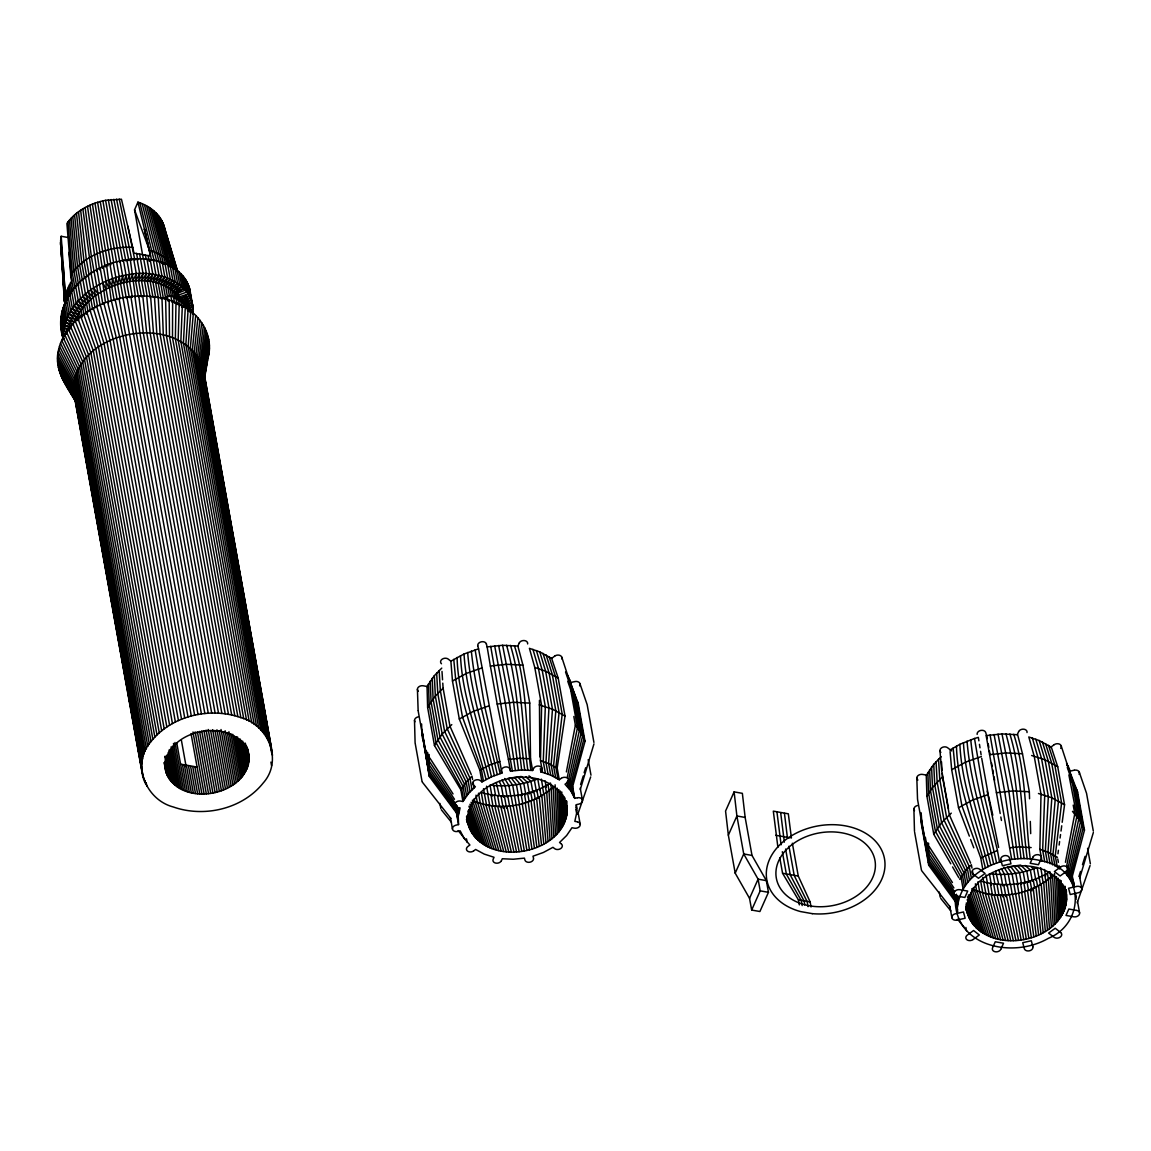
<?xml version="1.0" encoding="UTF-8"?>
<svg xmlns="http://www.w3.org/2000/svg" width="1151" height="1151" viewBox="0 0 1151 1151"><rect width="100%" height="100%" fill="white"/><g stroke="black" fill="none" stroke-linecap="round" stroke-linejoin="round"><path stroke-width="1.5" d="M75.563 401.167C66.039 385.93 53.277 368.392 58.701 349.242C61.794 336.092 70.355 324.827 80.771 316.482C106.223 296.57 142.12 290.469 172.636 301.289L172.492 337.675L240.847 717.62C268.471 724.77 283.146 760.71 263.176 783.025C242.473 809.009 204.216 817.843 173.341 806.98C145.717 799.83 131.056 763.876 151.011 741.575C171.715 715.577 209.971 706.757 240.847 717.62M190.505 297.059L190.534 294.728M190.375 292.426C184.994 261.522 145.846 254.472 119.992 261.104C85.303 267.593 50.327 302.022 63.463 339.559C62.327 304.123 97.159 278.787 129.473 274.499C155.514 269.118 195.541 281.822 192.951 314.065M172.636 301.289L175.988 302.627L175.384 338.811L243.739 718.771M559.285 779.774L550.682 775.155L542.581 772.379L540.481 760.682L541.617 705.477L534.783 667.479L529.417 648.33L539.776 651.898L551.646 658.372L558.192 678.068L565.026 716.066L557.185 768.077L559.285 779.774L561.256 778.321M957.718 911.865L955.402 895.55C951.805 946.352 1012.29 959.243 1048.259 938.382C1086.084 922.944 1084.357 868.199 1041.972 861.006L1039.871 849.309L1041.008 794.104L1034.173 756.106L1028.793 736.971L1039.166 740.525L1051.323 747.186L1057.726 766.796L1064.56 804.794L1062.2 822.289M175.988 302.627L179.211 304.094L178.16 340.077L246.53 720.037M111.359 301.648L106.568 265.248M135.415 297.001L130.264 259.407M179.211 304.094L182.333 305.691L180.851 341.459L249.206 721.418M182.333 305.691L185.297 307.418L183.412 342.955L251.781 722.914M61.449 250.141L60.514 244.113L61.204 236.286L67.808 237.451M64.47 297.145L64.916 304.109L63.852 295.073L64.83 287.851L61.204 236.286M208.245 356.983C213.323 337.545 202.202 317.101 185.297 307.418M248.76 754.581C236.718 713.649 159.629 728.741 165.802 771.616C180.405 812.246 258.989 793.471 247.796 749.272M457.35 831.497A4.403 3.237 -10.2 0 1 452.487 829.166A4.403 3.237 -10.2 0 1 455.969 825.166L458.544 824.576L458.256 816.275L460.098 807.901L457.638 807.455M567.198 811.282C561.501 759.171 468.946 770.393 467.738 819.9C476.73 871.58 570.364 856.905 567.17 805.758M577.284 821.785L574.824 821.354L576.665 812.98L576.378 804.664L578.953 804.074A4.403 3.237 -10.2 0 0 582.435 800.074L580.233 788.075M921.822 823.799L921.879 827.224L921.318 814.85M957.503 907.233C961.358 868.991 1008.664 851.826 1041.972 861.006M966.149 909.218C978.149 959.848 1069.006 945.518 1066.56 894.399M188.131 309.274L185.858 344.552L254.213 724.511M190.821 311.259L188.174 346.264L256.529 726.209M193.339 313.345L190.347 348.062L258.716 728.022M114.237 300.569L111.762 286.757L112.51 278.686L109.877 264.025M195.713 315.547L192.39 349.962L260.745 729.921M138.437 296.857L135.602 281.089L136.307 273.78L133.674 259.104M197.9 317.849L194.274 351.947L262.644 731.907M199.914 320.251L196.015 354.019L264.37 733.964M201.742 322.74L197.584 356.163L265.953 736.122M203.396 325.316L199.008 358.378L267.377 738.338M1057.942 853.797L1058.416 850.301M1059.121 845.05L1059.596 841.554M1060.071 838.043L1060.546 834.547M1061.021 831.051L1061.726 825.799M204.849 327.977L200.26 360.666L268.629 740.625M206.101 330.697L201.353 363.011L269.708 742.97M117.172 299.591L114.668 285.649L115.863 277.578L113.215 262.917M141.444 296.843L138.58 280.916L139.688 273.607L137.055 258.946M207.166 333.473L202.259 365.414L272.514 755.344M208.029 336.308L202.993 367.845L271.363 747.805M208.676 339.185L203.569 370.334L203.943 372.852L209.122 342.106M204.159 375.399L209.367 345.055M209.396 348.019L204.187 377.96L204.82 381.485M204.36 377.643L207.453 359.961L206.446 362.925M204.303 379.686L209.223 351.012M566.378 771.904L575.385 725.13L573.831 716.497M1065.438 862.272L1074.775 813.757L1073.221 805.125M429.165 754.509L429.309 776.436L456.429 812.894L456.156 804.578L458.256 816.275M928.555 843.136L928.728 865.221L955.963 902.456L955.618 900.168L928.253 862.157M120.136 298.742L117.603 284.642L119.229 276.614L105.604 200.332L121.445 199.224L133.991 253.134L150.493 256.069L144.393 229.092L151.558 260.04M567.285 777.242L577.485 727.633L570.651 689.65L567.76 681.263M1068.775 877.566L1066.675 865.883L1076.876 816.275L1068.891 774.925M144.249 295.994L141.53 280.873L143.055 273.593L139.544 253.652M577.298 797.801L574.723 798.377L570.824 790.881L568.723 779.198L579.413 730.252L572.579 692.255L565.544 672.011M123.272 298.771L120.582 283.75L122.639 275.78L119.992 261.104M1074.142 886.227L1072.344 876.213L1084.472 830.101L1077.624 792.104L1066.574 763.228L1073.682 783.572L1080.516 821.569L1084.472 830.101M147.199 296.21L144.451 280.93L146.364 273.708L143.717 259.033M65.88 293.706L71.578 280.902L66.902 223.481C75.822 210.762 90.598 203.166 105.604 200.332M574.723 798.377L572.622 786.694L585.025 741.316L578.19 703.319L567.184 674.587L574.291 694.945L581.126 732.942L585.025 741.316M580.291 789.514L593.974 743.863M1079.681 878.155L1093.364 832.49M584.132 772.709L585.686 767.717M580.593 784.478L583.255 775.975M1082.487 864.66L1085.076 856.358M1078.933 876.515L1080.516 871.408M126.293 298.152L123.574 282.988L126.049 275.075L123.416 260.399M150.393 298.238L147.314 281.117L149.63 273.952L146.983 259.292M129.329 297.649L126.581 282.326L129.473 274.499L126.84 259.838M152.939 296.972L150.134 281.434L152.824 274.326L150.191 259.666M64.082 304.842L66.729 319.503L74.398 322.237C89.706 281.621 160.075 262.183 184.074 303.792L192.145 302.555L184.678 305.706M132.379 297.26L129.588 281.794L132.897 274.067M155.716 297.534L152.896 281.851L155.96 274.844L153.328 260.184M143.314 258.874L134.552 209.842L137.947 202.144C151.04 206.173 163.442 216.69 165.025 230.948M501.39 770.954A4.403 3.237 -10.2 0 1 505.03 767.026A4.403 3.237 -10.2 0 1 510.008 769.228L510.497 771.112L521.648 770.005L532.64 770.494L530.539 758.797L529.748 703.117L522.914 665.12L517.878 646.071L519.187 643.107M532.64 770.494L533.489 768.58M501.433 860.66L502.282 858.747L513.274 859.236L524.424 858.128L524.914 860.013A4.403 3.237 -10.2 0 0 529.892 862.214A4.403 3.237 -10.2 0 0 533.532 858.286M542.581 772.379L540.898 771.961L541.747 770.033A4.403 3.237 -10.2 0 0 539.186 766.134A4.403 3.237 -10.2 0 0 533.604 768.364M734.108 791.874L725.562 811.067L728.353 835.166L735.201 873.163L749.546 898.37L751.661 910.053L759.905 911.52L768.451 892.313L766.35 880.63L751.991 855.423L745.157 817.44L742.366 793.341L734.108 791.874L736.899 815.973L743.733 853.97L758.092 879.163L760.192 890.86L751.661 910.053M728.353 835.166L736.899 815.973L745.157 817.44M735.201 873.163L743.733 853.97L751.991 855.423M749.546 898.37L758.092 879.163L766.35 880.63M1017.225 734.77L1018.577 731.748M1032.879 857.207L1030.188 863.279L1038.432 864.746L1041.137 858.675A4.403 3.237 -10.2 0 0 1038.562 854.761A4.403 3.237 -10.2 0 0 1032.979 857.006M1000.809 949.302L1003.514 943.23L995.27 941.763L992.565 947.834A4.403 3.237 -10.2 0 0 995.126 951.748A4.403 3.237 -10.2 0 0 1000.708 949.503M132.595 281.391L136.307 273.78M590.679 776.911L577.788 814.232M1090.069 865.552L1077.178 902.873M158.406 298.051L155.586 282.383L159.025 275.492L156.378 260.817M135.602 281.089L139.688 273.607M457.364 807.398A4.403 3.237 -10.2 0 1 454.976 803.412A4.403 3.237 -10.2 0 1 460.486 801.053L462.947 801.499L460.846 789.802L434.459 745.503L427.625 707.505L427.035 686.471L434.344 675.666L441.768 668.098M427.625 707.505L435.351 696.067L443.106 688.154L442.775 683.133M434.459 745.503L442.185 734.065L451.796 724.598M460.846 789.802L466.184 782.047L471.982 776.134L472.586 779.472M462.947 801.499L468.284 793.744L475.377 786.737L473.665 785.399M941.158 756.725L933.734 764.307L926.267 775.386L926.929 796.291L933.763 834.288L950.784 863.811M926.929 796.291L932.497 787.5L942.496 776.781L942.281 773.443M933.763 834.288L941.576 822.692L951.287 813.138M959.733 879.335L965.56 870.674L971.372 864.761L971.976 868.099M161.025 298.713L158.205 283.031L162.003 276.254L159.356 261.594M138.58 280.916L143.055 273.593M163.269 297.879L160.737 283.779L164.881 277.146L162.233 262.486M70.528 275.06C84.181 255.234 109.503 246.069 132.941 247.292M141.53 280.873L146.364 273.708M192.663 313.561C187.987 305.073 179.685 299.145 170.794 295.649L167.399 296.598L165.816 299.318L163.169 284.642L167.658 278.168L165.01 263.493M144.451 280.93L149.63 273.952M168.247 301.346L165.528 285.606L170.319 279.29L167.686 264.629M147.314 281.117L152.824 274.326M169.528 296.454L167.758 286.671L172.866 280.542L170.233 265.881M150.134 281.434L155.96 274.844M171.37 295.994L169.902 287.836L175.297 281.894L171.945 263.996L157.284 214.23M152.896 281.851L159.025 275.492M173.384 297.246L171.916 289.088L177.599 283.362L174.952 268.687M155.586 282.383L162.003 276.254M175.283 298.584L173.815 290.44L179.757 284.916L177.11 270.255M489.607 847.697L474.946 801.269C500.858 811.757 532.784 805.916 553.185 786.78L555.545 835.482M986.882 935.375L971.818 888.759C998.09 900.845 1031.526 895.133 1052.575 875.407L1054.935 924.124M158.205 283.031L164.881 277.146M177.053 300.008L175.585 291.865L181.772 286.57L179.124 271.909M160.737 283.779L167.658 278.168M164.852 298.627L167.399 296.598L163.859 298.31M179.614 305.893L177.225 293.376L183.642 288.311L180.995 273.65M163.169 284.642L170.319 279.29M551.646 658.372L554.696 656.142M473.665 850.92L475.636 849.467L484.24 854.085L494.024 857.279L493.175 859.207A4.403 3.237 -10.2 0 0 495.736 863.106A4.403 3.237 -10.2 0 0 501.318 860.876M1050.345 747.517L1054.086 744.783M1060.647 866.962L1054.402 871.523L1060.114 875.997L1066.373 871.422A4.403 3.237 -10.2 0 0 1066.905 866.861A4.403 3.237 -10.2 0 0 1060.877 866.804M973.055 939.547L979.3 934.986L973.588 930.512L967.329 935.072A4.403 3.237 -10.2 0 0 966.797 939.648A4.403 3.237 -10.2 0 0 972.825 939.705M165.528 285.606L172.866 280.542M483.463 804.635L481.262 792.478C504.224 799.283 530.352 796.276 550.466 783.011L551.631 789.5M982.839 893.277L980.652 881.105C1003.614 887.91 1029.742 884.903 1049.856 871.638L1051.021 878.141M167.758 286.671L175.297 281.894M478.571 648.847L501.937 773.04L491.477 776.796L481.967 781.917L479.866 770.235L459.307 719.001L452.472 681.004L450.875 661.178L464.026 653.998L478.571 648.847L477.809 645.956M452.472 681.004L466.4 673.407L481.809 667.968M459.307 719.001L473.234 711.404L488.643 705.966M479.866 770.235L489.376 765.113L499.822 761.358M949.949 750.006L959.891 744.294L974.509 738.482L978.336 737.374L978.897 740.856M969.343 836.13L958.538 807.743L951.69 769.746L965.79 762.034L981.386 756.538M958.538 807.743L972.624 800.031L988.234 794.535L981.702 758.264M181.901 301.576L181.311 298.31L188.289 294.037L185.656 279.362M169.902 287.836L177.599 283.362M982.839 869.609L980.738 857.927L997.442 850.503L984.22 795.686L974.509 738.482M183.786 307.288L182.39 300.094L189.512 296.08L186.879 281.419M171.916 289.088L179.757 284.916M183.887 305.173L183.311 301.922L190.562 298.181L182.39 300.094M173.815 290.44L181.772 286.57M184.074 303.792L191.44 300.353L183.311 301.922M175.585 291.865L183.642 288.311M177.225 293.376L185.354 290.138L182.707 275.477M186.649 307.087L192.663 304.799L186.275 305.519M188.462 308.612L193.008 307.087L189.498 287.894M188.289 294.037L180.088 296.598L180.966 301.49M190.131 310.295L193.167 309.389L188.807 285.678M181.311 298.31L189.512 296.08M190.102 312.496L193.152 311.72L190.116 311.691M574.809 681.579L570.853 682.471L569.903 679.968M457.623 831.439L460.199 830.864L464.098 838.36L469.91 845.007L467.939 846.445A4.403 3.237 -10.2 0 0 467.407 851.006A4.403 3.237 -10.2 0 0 473.435 851.064M1069.337 771.299L1074.2 770.206M1076.674 886.443L1068.545 888.27L1070.214 894.543L1078.343 892.716A4.403 3.237 -10.2 0 0 1081.825 888.716L1079.624 876.717M957.013 920.066L965.142 918.239L963.488 911.966L955.359 913.793A4.403 3.237 -10.2 0 0 951.877 917.793A4.403 3.237 -10.2 0 0 956.74 920.124M516.238 805.254L512.684 785.198L507.979 778.335L521.245 776.465L527.388 782.392L529.446 793.802M1015.614 893.895L1012.06 873.825L1007.37 866.962L1020.635 865.092L1026.778 871.034L1028.836 882.443M486.384 644.028L487.146 646.92L502.627 645.294L517.878 646.071M487.146 646.92L490.369 666.026L506.757 664.3L522.914 665.12M490.369 666.026L497.203 704.024L513.591 702.297L529.748 703.117M497.203 704.024L508.397 759.415L519.547 758.308L530.539 758.797M1029.555 798.751L1029.339 791.773L1022.491 753.776L1017.642 734.741L1002.003 733.935L986.148 735.618L1000.19 813.527M989.558 754.696L1006.147 752.941L1022.491 753.776M996.392 792.694L1012.981 790.924L1029.339 791.773M990.09 734.971L1009.614 847.755L1018.937 846.935L1031.152 847.568M186.707 307.547L193.008 307.087M190.073 309.49L193.167 309.389M180.578 764.12L197.08 767.055M492.053 796.492L489.995 785.097C506.095 787.025 522.712 784.968 537.762 778.896L539.805 790.305M991.443 885.133L989.385 873.724C1005.485 875.652 1022.088 873.609 1037.152 867.537L1039.195 878.932M777.903 847.337L773.314 811.138L788.32 813.8L791.428 838.043M775.731 835.252L790.075 837.885M811.052 906.974L810.146 901.952L798.262 876.026L782.565 873.249L779.759 857.711M810.146 901.952L798.42 899.881L782.565 873.249M66.729 334.294L63.506 333.819L60.859 319.158M427.035 686.471L423.237 685.795A4.403 3.252 -10.2 0 0 418.245 687.348A4.403 3.252 -10.2 0 0 418.317 691.247M927.303 775.256L922.613 774.422A4.403 3.252 -10.2 0 0 917.563 776.076A4.403 3.252 -10.2 0 0 917.894 780.033M1076.674 910.412L1068.847 909.031L1065.999 915.433L1073.825 916.815A4.403 3.237 -10.2 0 0 1079.336 914.455A4.403 3.237 -10.2 0 0 1076.948 910.47M957.028 896.082L964.855 897.478L967.703 891.075L959.862 889.694A4.403 3.237 -10.2 0 0 954.366 892.054A4.403 3.237 -10.2 0 0 956.754 896.039M760.192 890.86L768.451 892.313M61.147 316.266L63.794 330.941L67.003 331.531M61.622 313.389L64.255 328.064L69.046 329.143M1031.627 755.488L1045.007 759.833L1057.726 766.796M1038.461 793.485L1051.841 797.83L1064.56 804.794M539.2 704.887L552.466 709.189L565.026 716.066M62.269 310.525L64.902 325.186L71.233 326.884M134.552 209.842L149.443 250.213C160.147 253.522 170.334 259.968 176.175 269.751L161.082 219.381M534.783 667.479L545.617 671.206L558.192 678.068M1039.871 849.309L1047.971 852.1L1057.467 857.294M540.481 760.682L548.581 763.458L557.185 768.077M63.089 307.677L65.722 322.338L73.535 324.769L66.729 319.503M65.262 302.051L67.895 316.712L75.434 319.733L69.233 313.95L66.6 299.289M69.233 313.95L76.599 317.273L77.203 320.597M68.096 296.57L70.743 311.23L77.923 314.842L78.829 319.892M63.794 330.941L66.902 332.567M69.765 293.893L72.398 308.569L79.39 312.468L80.311 317.575M64.255 328.064L68.801 330.682M71.578 291.289L74.225 305.95L80.987 310.137L82.225 317.029M64.902 325.186L70.772 328.927M73.549 288.743L76.196 303.418L82.714 307.849L83.965 314.827M65.722 322.338L71.391 326.309M75.664 286.268L78.311 300.943L84.57 305.648L86.167 314.468M951.69 750.912L947.618 747.747A4.403 3.252 -10.2 0 0 941.576 747.805A4.403 3.252 -10.2 0 0 940.856 752.394M1060.647 932.483L1055.222 928.238L1048.619 933.058L1054.057 937.288A4.403 3.237 -10.2 0 0 1060.1 937.202A4.403 3.237 -10.2 0 0 1060.819 932.627M973.055 874.026L978.479 878.271L985.069 873.451L979.645 869.221A4.403 3.237 -10.2 0 0 973.602 869.307A4.403 3.237 -10.2 0 0 972.868 873.868M450.875 661.178L448.243 659.106A4.403 3.252 -10.2 0 0 442.185 659.178A4.403 3.252 -10.2 0 0 441.466 663.767M481.967 781.917L480.255 780.579A4.403 3.237 -10.2 0 0 474.212 780.68A4.403 3.237 -10.2 0 0 473.478 785.241M561.256 843.856L559.544 842.503L566.637 835.511L571.975 827.742L574.435 828.188A4.403 3.237 -10.2 0 0 579.946 825.828A4.403 3.237 -10.2 0 0 577.557 821.843M1031.066 866.66L1033.771 868.818L1035.828 880.227M528.971 775.86L534.381 780.191L536.438 791.6M77.923 283.88L80.57 298.541L86.555 303.504L88.052 311.792M67.895 316.712L74.398 322.237M1025.138 865.451L1030.318 869.998L1032.375 881.393M525.748 776.81L530.928 781.356L532.985 792.766M72.772 216.575L77.549 266.629L82.944 296.224L88.656 301.418L90.469 311.489M82.829 279.333L85.462 293.994L90.871 299.433L92.699 309.605M70.743 311.23L76.599 317.273M1072.487 811.354L1080.516 821.569L1069.394 869.839L1071.495 881.522M570.824 790.881L565.012 784.234L566.983 782.795A4.403 3.237 -10.2 0 0 567.515 778.234A4.403 3.237 -10.2 0 0 561.487 778.177M1017.369 865.753L1023.181 871.94L1025.224 883.349M517.979 777.112L523.791 783.299L525.834 794.708M85.462 277.19L88.095 291.865L93.188 297.519L95.029 307.806M72.398 308.569L77.923 314.842M1014.06 866.286L1019.513 872.703L1021.57 884.112M514.67 777.644L520.123 784.076L522.18 795.485M575.385 725.13L581.126 732.942L570.004 781.198L572.105 792.895M940.741 898.427L950.841 910.901M957.56 919.217L964.293 927.533M88.21 275.161L90.843 289.822L95.591 295.692L97.475 306.094M441.351 809.8L451.451 822.274M458.17 830.59L464.903 838.906M74.225 305.95L79.39 312.468M921.75 870.803L950.294 907.146M422.359 782.162L450.904 818.505M1010.722 866.689L1015.815 873.336L1017.858 884.745M511.332 778.062L516.425 784.709L518.468 796.118M1070.042 778.277L1077.624 792.104M1066.675 865.883L1072.344 876.213M570.651 689.65L578.19 703.319M65.204 383.484L67.031 385.973M91.058 273.219L93.691 287.894L98.108 293.951L100.31 306.224M76.196 303.418L80.987 310.137M954.395 894.082L927.965 855.97L921.131 817.973M954.567 891.766L928.152 852.848L925.361 837.309M455.177 803.139L428.762 764.221L426.287 750.394M953.891 887.939L928.555 849.726L927.318 842.82M454.501 799.298L429.165 761.084L427.611 752.452M929.174 846.589L952.424 882.544M429.783 757.962L453.034 793.917M568.723 779.198L572.622 786.694M78.311 300.943L82.714 307.849M1003.989 867.12L1008.29 874.17L1010.06 883.954M504.598 778.493L508.9 785.543L510.67 795.327M62.096 378.262L76.7 403.325M60.845 375.543L75.218 400.145M67.938 387.527L75.146 399.872M59.78 372.766L75.203 399.282L112.093 604.275M72.585 394.462L74.355 397.512M58.917 369.931L75.203 399.282M952.568 866.919L958.841 877.781M58.269 367.054L74.47 396.836M57.823 364.133L73.52 391.844L142.825 776.796M80.57 298.541L84.57 305.648M57.579 361.184L73.304 389.297L141.674 769.256M57.55 358.206L73.276 386.736L141.645 766.695M57.723 355.227L73.434 384.161L141.803 764.12M1001.384 868.588L1004.506 874.386L1006.564 885.781M501.994 779.961L505.116 785.745L507.174 797.154M58.111 352.235L73.765 381.585L142.134 761.545M58.701 349.242L74.268 379.01L142.638 758.955M59.492 346.264L74.959 376.435L143.328 756.394M100.151 268.082L102.784 282.758L106.108 289.318L108.539 302.842M60.499 343.315L75.822 373.888L144.192 753.847M82.944 296.224L86.555 303.504M61.694 340.379L76.858 371.356L145.213 751.315M63.089 337.473L78.052 368.867L146.422 748.826M998.622 869.998L1000.708 874.443L1002.766 885.838M499.232 781.356L501.318 785.802L503.375 797.211M64.672 334.624L79.419 366.406L147.788 746.352M1068.027 765.875L1070.344 771.371M66.456 331.819L80.958 363.989L149.313 743.949M970.653 863.149L949.33 814.779L942.496 776.781M471.277 774.522L449.94 726.152L443.106 688.154M103.331 266.6L105.964 281.276L108.899 287.995M68.413 329.071L82.642 361.615L151.011 741.575M85.462 293.994L88.656 301.418M70.556 326.395L84.483 359.313L152.853 739.259M72.858 323.791L86.483 357.069L154.853 737.014M995.687 871.321L998.68 884.126M496.311 782.694L499.289 795.485M75.333 321.273L88.613 354.882L156.982 734.842M970.61 839.467L973.789 847.812M77.98 318.827L90.886 352.781L159.255 732.741M109.216 279.923L111.762 286.757M966.452 909.822L970.092 919.735M966.106 909.434L969.257 917.951M466.457 819.541L470.701 831.094M466.716 820.792L469.867 829.31M966.236 908.34L971.041 921.462M966.38 909.103L968.005 914.268M466.846 819.713L471.651 832.835M466.989 820.462L468.184 823.742M88.095 291.865L90.871 299.433M80.771 316.482L93.289 350.767L161.658 730.712M965.977 906.297L972.12 923.145M966.077 907.161L967.574 912.383M466.587 817.656L472.73 834.518M466.687 818.534L467.896 821.843M966.034 904.672L973.314 924.785M466.659 816.045L473.924 836.144M466.529 816.577L467.738 819.9M980.738 857.927L961.876 805.628L955.042 767.631L953.143 747.977M62.945 336.078L63.924 338.782M966.264 903.046L974.638 926.354M467.479 816.073L475.248 837.727M967.243 903.031L976.077 927.864M467.853 814.39L476.687 839.237M967.2 899.665L977.616 929.303M568.637 677.248L575.817 697.707L582.651 735.705L571.141 783.27L573.256 794.967M467.81 811.038L478.24 840.676M83.692 314.237L95.821 348.825L164.19 728.784M1067.279 767.4L1071.955 780.882L1078.804 818.879L1068.114 867.825L1070.214 879.522M967.502 896.758L979.271 930.684M468.702 809.815L479.895 842.043M1079.278 772.177L1086.53 793.255L1093.306 831.051M579.888 683.536L587.154 704.628L593.916 742.409M968.351 894.845L981.04 931.979M468.961 806.218L481.65 843.338M969.905 894.572L982.896 933.188M469.953 804.247L483.506 844.561M86.771 312.108L98.468 346.983L166.837 726.943M971.056 892.529L984.839 934.324M471.119 802.218L485.449 845.697M1061.179 745.834L1067.624 765.616M561.789 657.207L568.234 676.989M472.428 800.132L487.492 846.748M1048.489 745.33L1054.762 764.854L1061.596 802.851L1055.251 855.855L1057.366 867.537M549.099 656.689L555.372 676.227L562.206 714.224L555.861 767.213L557.976 778.91M89.965 310.079L101.23 345.242L169.585 725.202M1045.511 743.589L1051.654 763.041L1058.488 801.038L1052.935 854.488L1055.035 866.185M974.336 889.896L988.997 936.338M546.121 654.962L552.264 674.414L559.098 712.411L553.545 765.861L555.645 777.558M949.863 906.413L951.863 917.692M914.628 832.245L921.462 870.242M450.473 817.771L452.472 829.065M415.238 743.604L422.072 781.601M1042.403 741.992L1048.388 761.372L1055.237 799.37L1050.503 853.236L1052.604 864.933M976.94 890.932L991.198 937.202M543.013 653.365L549.013 672.731L555.847 710.728L551.113 764.609L553.214 776.306M477.55 802.305L491.808 848.575M112.51 278.686L114.668 285.649M90.843 289.822L93.188 297.519M93.289 308.166L104.079 343.602L172.449 723.547M1039.166 740.525L1045.007 759.833L1051.841 797.83L1047.971 852.1L1050.072 863.782M539.776 651.898L545.617 671.206L552.466 709.189L548.581 763.458L550.682 775.155M163.687 224.992L177.671 271.377M162.953 223.078L177.657 271.837M162.09 221.208L177.297 271.794M979.63 891.852L993.457 937.979M480.24 803.225L494.067 849.352M159.946 217.597L174.909 267.766M1035.814 739.201L1041.511 758.437L1048.345 796.434L1045.353 851.064L1047.453 862.746M536.424 650.56L542.121 669.81L548.955 707.807L545.962 762.422L548.063 774.119M158.68 215.884L174.089 269.161M155.773 212.633L171.182 267.435M982.393 892.672L995.788 938.669M483.003 804.031L496.398 850.028M1032.361 738.007L1037.885 757.2L1044.72 795.197L1042.648 850.129L1044.748 861.826M532.971 649.38L538.495 668.573L545.329 706.57L543.258 761.502L545.358 773.184M154.148 211.122L169.557 266.744M96.713 306.382L107.043 342.063L175.398 722.008M152.407 209.683L167.629 265.262M150.551 208.317L165.586 263.881M985.227 893.363L998.176 939.259M485.837 804.722L498.786 850.618M148.608 207.036L163.73 264.226M146.551 205.842L161.471 263.061M100.238 304.727L110.079 340.638L178.448 720.584M988.119 893.939L1000.622 939.734M488.729 805.312L501.232 851.107M144.407 204.734L159.097 261.996M142.177 203.727L156.637 261.032M987.342 738.597L985.774 732.655A4.403 3.252 -10.2 0 0 980.81 730.425A4.403 3.252 -10.2 0 0 977.156 734.381M1032.879 946.712L1031.31 940.755L1022.735 942.683L1024.304 948.64A4.403 3.237 -10.2 0 0 1029.282 950.841A4.403 3.237 -10.2 0 0 1032.922 946.913M1000.823 859.797L1002.392 865.753L1010.966 863.811L1009.384 857.869A4.403 3.237 -10.2 0 0 1004.42 855.668A4.403 3.237 -10.2 0 0 1000.78 859.581M991.069 894.399L1003.096 940.122M533.489 858.085L532.985 856.2L543.445 852.445L552.955 847.323L554.667 848.661A4.403 3.237 -10.2 0 0 560.71 848.56A4.403 3.237 -10.2 0 0 561.443 844M501.433 771.156L501.937 773.04M491.678 805.772L503.706 851.495M139.861 202.806L154.191 260.773M103.849 303.202L113.201 339.315L181.57 719.274M994.061 894.73L1005.614 940.41M494.671 806.103L506.239 851.783M115.863 277.578L117.603 284.642M1013.786 734.309C1026.678 774.767 1025.023 817.383 1030.246 858.919M514.411 645.668C527.287 686.14 525.633 728.756 530.856 770.292M107.561 301.821L116.395 338.121L184.75 718.08M93.691 287.894L95.591 295.692M997.083 894.96L1008.175 940.597M497.692 806.319L508.785 851.97M137.947 202.144L149.443 250.213M1009.902 734.021C1022.03 774.623 1021.642 817.138 1027.196 858.704M510.512 645.394C522.64 685.996 522.252 728.511 527.805 770.077M1000.147 895.046L1010.751 940.684M500.757 806.419L511.361 852.042M1005.974 733.906C1017.326 774.652 1018.247 817.037 1024.131 858.603M506.584 645.265C517.936 686.01 518.856 728.396 524.741 769.976M111.33 300.569L119.646 337.056L188.001 717.001M1066.589 899.924C1060.905 846.963 965.531 859.581 967.286 910.47M988.608 796.262L992.809 815.196M1003.226 895.032L1013.34 940.655M503.836 806.391L513.95 852.028M127.89 226.157L134.854 260.198M1002.003 733.935L1012.981 790.924L1021.038 858.632M502.627 645.294L513.591 702.297L521.648 770.005M119.287 199.152L131.861 260.313M115.158 299.476L122.941 336.106L191.311 716.051M1006.305 894.874L1015.945 940.54M506.915 806.247L516.554 851.898M998.032 734.122L1008.837 791.125L1017.93 858.775M498.656 645.481L509.447 702.498L518.54 770.148M116.553 199.181L128.854 260.558M987.155 791.097L998.593 847.438M1009.398 894.615L1018.549 940.309M510.008 805.973L519.159 851.668M994.061 734.467L1004.665 791.485L1014.822 859.049M494.671 645.826L505.289 702.858L515.432 770.422M113.805 199.31L125.833 260.917M119.042 298.512L194.648 715.231M111.072 199.54L122.812 261.392M1012.477 894.226L1021.153 939.979M513.101 805.585L521.763 851.352M490.7 646.33L512.339 770.81M119.229 276.614L120.582 283.75M108.338 199.886L119.79 261.996M98.108 293.951L91.375 256.544L85.145 207.554M1000.823 817.009L1001.456 820.476M122.956 297.721L198.03 714.541M1087.58 848.287L1090.371 863.797M1076.516 789.198L1083.35 827.181L1071.523 874.041L1073.624 885.723M1075.207 786.349L1082.041 824.346L1070.531 871.911L1072.631 883.594M1077.465 901.118L1079.58 912.858M1073.61 881.767L1074.214 885.105M1075.566 893.608L1076.171 896.946M1075.595 895.938L1076.185 899.276M1066.301 870.688L1067.207 875.695M1057.769 858.977L1058.373 862.315M1058.978 865.653L1059.582 868.991M1047.352 873.249L1048.547 879.925M1044.475 869.48L1045.655 875.997M1044.72 874.774L1045.957 881.637M1040.72 867.753L1042.187 875.897M1041.986 876.213L1043.252 883.249M1039.166 877.537L1040.547 885.263M1036.231 878.774L1037.655 886.687M1033.224 879.896L1034.691 887.997M1030.145 880.903L1031.929 890.86M1026.994 881.795L1028.519 890.284M1023.786 882.572L1025.34 891.262M1020.52 883.234L1022.189 892.543M1017.211 883.767L1018.923 893.277M1009.614 847.755L1011.715 859.437M991.515 762.984L992.148 766.437M992.766 769.89L993.385 773.343M994.004 776.796L994.622 780.249M1010.506 884.457L1012.29 894.37M1007.125 884.601L1008.952 894.73M997.442 850.503L999.543 862.185M1003.744 884.63L1005.916 896.672M996.593 863.164C987.846 822.059 974.883 781.774 970.739 739.719M1000.363 884.515L1002.579 896.787M993.701 864.243C984.652 823.253 970.394 783.299 967.041 741.115M996.996 884.27L998.996 895.392M993.14 874.113L994.896 883.882M990.867 865.437C981.515 824.576 966.006 784.953 963.416 742.64M993.644 883.896L995.687 895.233M988.119 866.732C978.451 826.015 961.718 786.737 959.891 744.294M990.335 883.392L992.407 894.931M985.443 868.127C975.472 827.555 957.546 788.651 956.467 746.078M985.961 874.818L987.429 882.975M987.054 882.759L989.169 894.514M982.868 877.407L985.975 893.953M977.875 881.853L979.774 892.471M975.386 883.81L976.839 891.896M972.566 871.436L973.473 876.458M973.343 887.55L973.933 890.845M971.415 878.357L969.315 866.674L946.582 817.325L939.748 779.328L938.525 759.171M969.473 880.328L967.372 868.645L943.993 819.972L937.144 781.975L936.051 761.689M967.674 882.371L965.56 870.674L941.576 822.692L934.727 784.709L933.734 764.307M966.006 884.457L963.891 872.775L939.331 825.497L932.497 787.5L931.591 766.983M964.466 886.615L962.365 874.918L937.288 828.375L930.44 790.377L929.634 769.731M941.676 770.868L948.467 808.577M963.085 888.802L960.97 877.105L935.418 831.31L928.584 793.312L927.864 772.537M965.89 927.476L966.495 930.814M957.805 896.888L958.409 900.226M956.438 894.212L957.949 902.557M955.848 894.874L957.646 904.902M957.531 909.563L955.431 897.866L928.008 859.078L921.174 821.08L921.016 812.62M939.259 892.025L940.194 897.19M917.548 799.456L924.382 837.396M928.728 865.221L921.419 824.174L921.232 813.958M808.045 906.628L807.139 901.621L794.233 875.58L788.953 846.215M804.779 904.499L804.175 901.161L790.262 874.961L785.601 849.05M792.348 843.223L798.262 876.026M802.175 905.578L801.269 900.571L786.378 874.185L782.335 851.726M798.42 899.881L799.326 904.887M784.363 842.144L780.68 812.779M781.097 844.82L776.954 812.03M588.19 759.646L590.981 775.17M577.126 700.556L583.974 738.554L572.133 785.399L574.234 797.096M578.075 812.491L580.19 824.231M576.176 804.981L576.78 808.319M576.205 807.297L576.809 810.635M576.061 809.628L576.665 812.98M567.889 780.579L569.4 788.939M566.911 782.047L567.817 787.054M547.962 784.622L549.156 791.298M545.085 780.838L546.265 787.356M545.329 786.147L546.567 792.996M540.294 768.623L540.898 771.961M541.33 779.112L542.797 787.255M542.61 787.572L543.862 794.607M539.776 788.91L541.157 796.636M536.855 790.133L538.28 798.06M533.834 791.255L535.301 799.37M530.755 792.276L532.251 800.564M527.604 793.168L529.129 801.657M524.396 793.945L525.949 802.621M521.13 794.593L522.799 803.916M517.821 795.14L519.533 804.65M508.397 759.415L510.497 771.112M511.116 795.816L512.9 805.743M507.749 795.974L509.562 806.088M504.354 795.988L506.526 808.031M500.153 773.558L484.83 707.059L475.118 649.84M497.203 774.522C488.456 733.417 475.492 693.132 471.349 651.092M500.973 795.888L503.188 808.16M494.311 775.616C485.262 734.626 471.004 694.657 467.651 652.473M497.606 795.643L499.606 806.765M493.75 785.471L495.52 795.255M491.477 776.796C482.125 735.949 466.615 696.326 464.026 653.998M494.268 795.269L496.297 806.606M488.729 778.09C479.061 737.374 462.328 698.11 460.501 655.653M490.945 794.765L493.016 806.304M486.053 779.486C476.082 738.928 458.17 700.024 457.076 657.437M486.571 786.191L488.038 794.334M487.664 794.132L489.779 805.873M483.449 780.982L481.348 769.285L462.486 716.987L455.652 679.004L453.753 659.35M483.492 788.766L486.585 805.326M478.485 793.226L480.384 803.83M475.996 795.168L477.464 803.254M473.176 782.809L474.083 787.816M473.953 798.923L474.543 802.204M472.025 789.73L469.925 778.033L447.192 728.698L440.358 690.701L439.135 670.544M470.083 791.701L467.982 780.004L444.603 731.345L437.768 693.348L436.661 673.062M468.284 793.744L466.184 782.047L442.185 734.065L435.351 696.067L434.344 675.666M466.615 795.83L464.5 784.133L439.941 736.87L433.107 698.873L432.2 678.342M465.076 797.974L462.975 786.291L437.898 739.733L431.064 701.736L430.244 681.09M463.695 800.175L461.58 788.478L436.042 742.668L429.194 704.671L428.474 683.895M466.5 838.834L467.105 842.187M458.415 808.261L459.019 811.599M457.048 805.585L458.558 813.93M458.112 818.606L456.012 806.909L428.575 767.343L422.057 731.072M458.141 820.922L456.041 809.239L428.618 770.451L421.784 732.453L421.626 723.993M458.544 824.576L456.228 811.541L428.863 773.53L421.741 729.346M439.869 803.398L440.804 808.563M418.158 710.829L424.992 748.754M421.971 732.137L429.309 776.436M187.93 283.52L191.095 300.31M191.685 303.576L192.275 306.828M272.312 752.812L203.569 370.334C184.865 307.749 68.6 329.042 73.894 394.347M207.684 397.397L208.317 400.922M209.899 409.77L210.547 413.295M211.18 416.835L211.813 420.374M213.41 429.208L214.043 432.733M214.676 436.272L215.309 439.811M216.906 448.645L217.539 452.17M218.172 455.71L219.769 464.544M220.402 468.083L221.035 471.622M222.618 480.456L223.265 483.981M228.344 512.267L228.977 515.792M231.84 531.704L232.488 535.244M233.121 538.769L234.703 547.603M235.336 551.142L235.984 554.681M237.566 563.515L238.199 567.055M238.847 570.579L239.48 574.119M241.063 582.953L241.71 586.492M243.293 595.326L243.926 598.851M246.789 614.763L247.422 618.303M250.285 634.201L250.918 637.74M251.565 641.265L253.148 650.114M253.781 653.639L254.429 657.178M256.011 666.012L256.644 669.551M257.277 673.076L257.925 676.615M259.507 685.449L260.14 688.989M261.737 697.823L262.37 701.362M265.234 717.26L265.867 720.799M267.464 729.633L268.097 733.173M268.73 736.698L269.363 740.237M269.996 743.776L271.593 752.61M184.261 277.391L186.908 292.052L178.736 294.958L179.901 301.476M270.917 762.106L271.55 765.631M188.491 307.634L189.081 310.885M186.779 305.792L187.656 310.684M184.923 304.051L185.498 307.317M180.736 300.843L181.916 307.36M176.017 298.023L177.196 304.54M173.47 296.785L174.635 303.303M170.794 295.649L171.974 302.152M247.551 748.984L249.134 757.833M247.278 747.877L249.148 759.473M246.702 746.337L247.336 749.877M246.515 746.97L249.062 761.128M245.336 743.33L248.846 762.782M245.192 743.359L245.825 746.898M245.019 744.985L248.515 764.437M243.94 743.1L248.069 766.091M242.746 741.201L247.523 767.731M237.869 716.598L169.514 336.639L169.168 300.109M241.768 741.043L246.861 769.357M240.358 739.115L246.084 770.954M239.163 738.928L245.206 772.537M234.804 715.706L166.435 335.747L165.615 299.059M237.538 736.942L244.228 774.091M236.128 736.683L243.134 775.616M231.668 714.929L163.298 334.97L161.974 298.167M148.134 255.378L149.213 261.363M234.631 736.41L241.955 777.098M232.718 734.309L240.674 778.551M228.459 714.296L160.09 334.337L158.248 297.433M145.328 254.688L146.163 259.32M231.02 733.935L239.293 779.946M228.92 731.748L237.84 781.299M225.193 713.778L156.824 333.833L154.464 296.843M227.38 733.043L236.3 782.594M221.87 713.404L153.5 333.445L150.608 296.397M225.121 730.756L234.675 783.831M223.423 731.935L232.962 785.025M136.581 253.321L137.775 260.025M218.517 713.16L150.148 333.214L146.709 296.124M221.006 729.518L231.193 786.147M219.179 730.583L229.366 787.198M215.122 713.059L146.752 333.099L142.782 295.994M216.949 729.792L227.466 788.19M215.007 730.712L225.51 789.097M211.712 713.088L143.343 333.128L138.825 296.023M212.676 729.792L223.51 789.946M208.288 713.246L139.918 333.286L134.854 296.21M210.633 730.554L221.452 790.708M208.216 729.475L219.366 791.399M204.864 713.548L136.494 333.589L130.883 296.555M206.101 730.079L217.237 792.017M201.439 713.98L126.912 297.059M203.943 730.612L215.093 792.55M201.77 731.058L212.921 792.996M199.583 731.417L210.734 793.356M113.575 262.241L102.899 200.893M197.396 731.705L208.532 793.629M195.181 731.892L206.331 793.816M110.913 264.831L100.223 201.554M192.994 731.993L204.13 793.931M108.007 265.895L97.59 202.303M191.052 733.561L201.943 793.945M105.144 267.075L94.986 203.166M194.922 766.983L199.756 793.873M192.764 766.825L197.598 793.715M102.324 268.37L92.425 204.13M190.634 766.58L195.469 793.471M99.576 269.751L89.936 205.18M105.475 302.468L102.784 282.758M188.534 766.264L193.368 793.154M186.476 765.847L191.311 792.737M97.029 269.679L102.784 303.893M181.426 740.381L186.174 766.811M96.957 271.55L87.505 206.317M184.448 765.357L189.296 792.248M182.477 764.782L187.325 791.672M176.779 742.97L185.397 791.01M91.548 273.147L82.858 208.863M174.952 742.496L183.541 790.277M89.116 274.916L86.354 259.565L80.642 210.259M173.484 743.46L181.757 789.457M172.391 746.107L180.031 788.564M86.785 276.758L83.994 261.219L78.527 211.726M171.067 746.913L178.391 787.615M170.132 749.43L176.808 786.579M84.57 278.686L81.735 262.946L76.513 213.28M168.967 750.092L175.326 785.486M168.204 752.481L173.93 784.335M82.239 279.463L79.592 264.744L74.585 214.892M167.528 754.797L172.621 783.112M166.636 755.286L171.413 781.831M166.147 757.502L170.29 780.507M165.14 756.121L169.269 779.126M165.039 756.61L165.672 760.149M165.183 760.005L168.363 777.702M165.01 762.077L167.557 776.234M164.636 762.336L166.866 774.724M78.671 285.347L75.649 268.571L71.06 218.316M164.363 762.566L166.276 773.184M164.205 762.768L165.802 771.616M76.613 285.851L73.865 270.571L69.463 220.114M75.002 288.11L72.225 272.643L67.995 221.97M73.218 288.671L70.715 274.758L68.916 252.4M70.398 282.758L71.923 291.275M69.175 284.959L70.729 293.606M68.096 287.189L69.679 295.965M67.175 289.448L68.341 295.936M66.413 291.721L67.592 298.31M64.83 287.851L66.916 300.282M66.168 300.972L64.283 290.469L60.888 237.94M65.895 303.389L63.996 292.771L60.615 239.998M63.852 295.073L65.348 303.418M63.88 297.361L65.089 304.109M65.032 305.332L60.499 242.055M146.177 782.723L146.824 786.262M144.925 780.436L145.573 783.975M87.562 465.292L88.195 468.831M93.289 497.103L93.922 500.642M108.237 580.162L108.87 583.701M111.733 599.613L112.366 603.138M126.668 682.672L127.315 686.197M128.898 695.031L129.531 698.571M132.394 714.483L133.027 718.008M143.846 778.105L144.479 781.63M112.726 607.814L127.027 687.334M127.675 690.873L130.523 706.786M131.171 710.311L143.573 779.241M60.758 322.035L63.391 336.696M63.032 338.221L60.83 324.899M61.089 327.733L63.147 339.142M1015.556 893.723L1023.743 939.547M516.166 805.081L524.352 850.92M988.22 743.834L988.81 747.33M989.4 750.812L990.004 754.308M1018.606 893.09L1026.304 939.029M519.216 804.463L526.913 850.388M979.443 744.352L980.005 747.833M980.566 751.315L981.112 754.797M1021.628 892.342L1028.85 938.396M522.237 803.715L529.46 849.769M1024.606 891.493L1031.354 937.677M525.216 802.866L531.963 849.05M1027.526 890.529L1033.828 936.856M528.151 801.887L534.438 848.229M122.639 275.78L123.574 282.988M1030.404 889.45L1036.26 935.95M531.014 800.808L536.87 847.323M784.464 813.369L787.399 837.583M1033.224 888.255L1038.619 934.957M533.834 799.628L539.229 846.316M1035.972 886.975L1040.936 933.864M536.582 798.348L541.545 845.237M1038.634 885.594L1043.18 932.698M539.244 796.952L543.79 844.071M1041.209 884.112L1045.353 931.447M950.093 751.646L951.69 769.746M541.819 795.47L545.962 842.82M939.964 750.697L941.647 770.652M1043.698 882.529L1047.453 930.123M544.308 793.902L548.063 841.496M1046.086 880.875L1049.467 928.728M546.696 792.233L550.077 840.086M126.049 275.075L126.581 282.326M941.489 761.746L942.05 770.105M441.998 671.436L442.545 679.795M63.219 265.19L64.744 288.167M62.111 260.586L62.672 269.291M63.348 279.736L63.909 288.441M1048.36 879.119L1051.381 927.26M548.969 790.492L551.991 838.619M60.989 248.156L61.564 257.105M61.794 260.687L62.701 275.017M62.931 278.6L63.837 292.929M64.068 296.512L64.413 301.879M1050.532 877.307L1053.208 925.721M551.142 788.665L553.818 837.079M1054.503 873.436L1056.56 922.469M555.113 784.809L557.17 833.828M1056.489 876.702L1058.071 920.757M557.098 788.075L558.681 832.13M916.815 777.961L917.52 799.024M417.425 689.334L418.13 710.397M1030.303 821.426L1030.692 833.626M1058.229 878.199L1059.481 919.002M558.839 789.572L560.091 830.375M1059.798 879.695L1060.762 917.203M913.894 809.038L914.484 831.41M560.422 791.068L561.371 828.576M414.504 720.397L415.094 742.783M1061.193 880.644L1061.927 915.362M561.803 792.017L562.537 826.735M422.374 733.259L422.475 738.438M1062.459 883.781L1062.963 913.491M563.069 795.14L563.573 824.864M105.964 281.276L106.108 289.318M129.473 274.499L129.588 281.794M1063.524 885.191L1063.884 911.606M564.134 796.564L564.494 822.965M1064.416 886.63L1064.661 909.678M565.026 798.003L565.27 821.051M1065.135 886.313L1065.322 907.736M565.788 801.254L565.932 819.109M1065.74 889.608L1065.84 905.794M566.35 800.981L566.45 817.152M539.445 700.312L539.819 756.941M1066.387 890.816L1066.473 901.866M1066.157 889.838L1066.229 903.837M1066.099 890.615L1066.128 894.126M567.055 806.189L567.083 813.239M566.767 801.197L566.839 815.196M577.572 797.744A4.403 3.237 -10.2 0 1 582.435 800.074M575.097 681.521A4.403 3.252 -10.2 0 1 579.96 683.737M580.003 683.953A4.403 3.252 -10.2 0 1 579.557 685.852M554.897 655.984A4.403 3.252 -10.2 0 1 560.005 655.451A4.403 3.252 -10.2 0 1 561.774 658.89M414.95 721.806A4.403 3.252 -10.2 0 1 418.058 716.9M519.259 642.891A4.403 3.252 -10.2 0 1 524.453 640.575A4.403 3.252 -10.2 0 1 527.633 643.927M477.766 645.74A4.403 3.252 -10.2 0 1 481.42 641.798A4.403 3.252 -10.2 0 1 486.413 644.013M1018.649 731.532A4.403 3.252 -10.2 0 1 1023.843 729.202A4.403 3.252 -10.2 0 1 1027.023 732.568M1054.287 744.611A4.403 3.252 -10.2 0 1 1059.841 744.309A4.403 3.252 -10.2 0 1 1060.718 748.351M914.47 810.621A4.403 3.252 -10.2 0 1 917.448 805.542M1076.962 886.385A4.403 3.237 -10.2 0 1 1081.825 888.716M1074.487 770.163A4.403 3.252 -10.2 0 1 1079.35 772.379M1079.393 772.58A4.403 3.252 -10.2 0 1 1079.077 774.278M812.261 913.649L800.52 911.563A59.78 44.069 -10.2 0 1 788.334 837.813A59.78 44.069 -10.2 0 1 883.493 854.704A59.78 44.069 -10.2 0 1 812.261 913.649M804.592 904.729A50.112 36.947 -10.2 0 0 875.22 862.099A50.112 36.947 -10.2 0 0 797.139 841.122A50.112 36.947 -10.2 0 0 804.592 904.729"/></g></svg>
